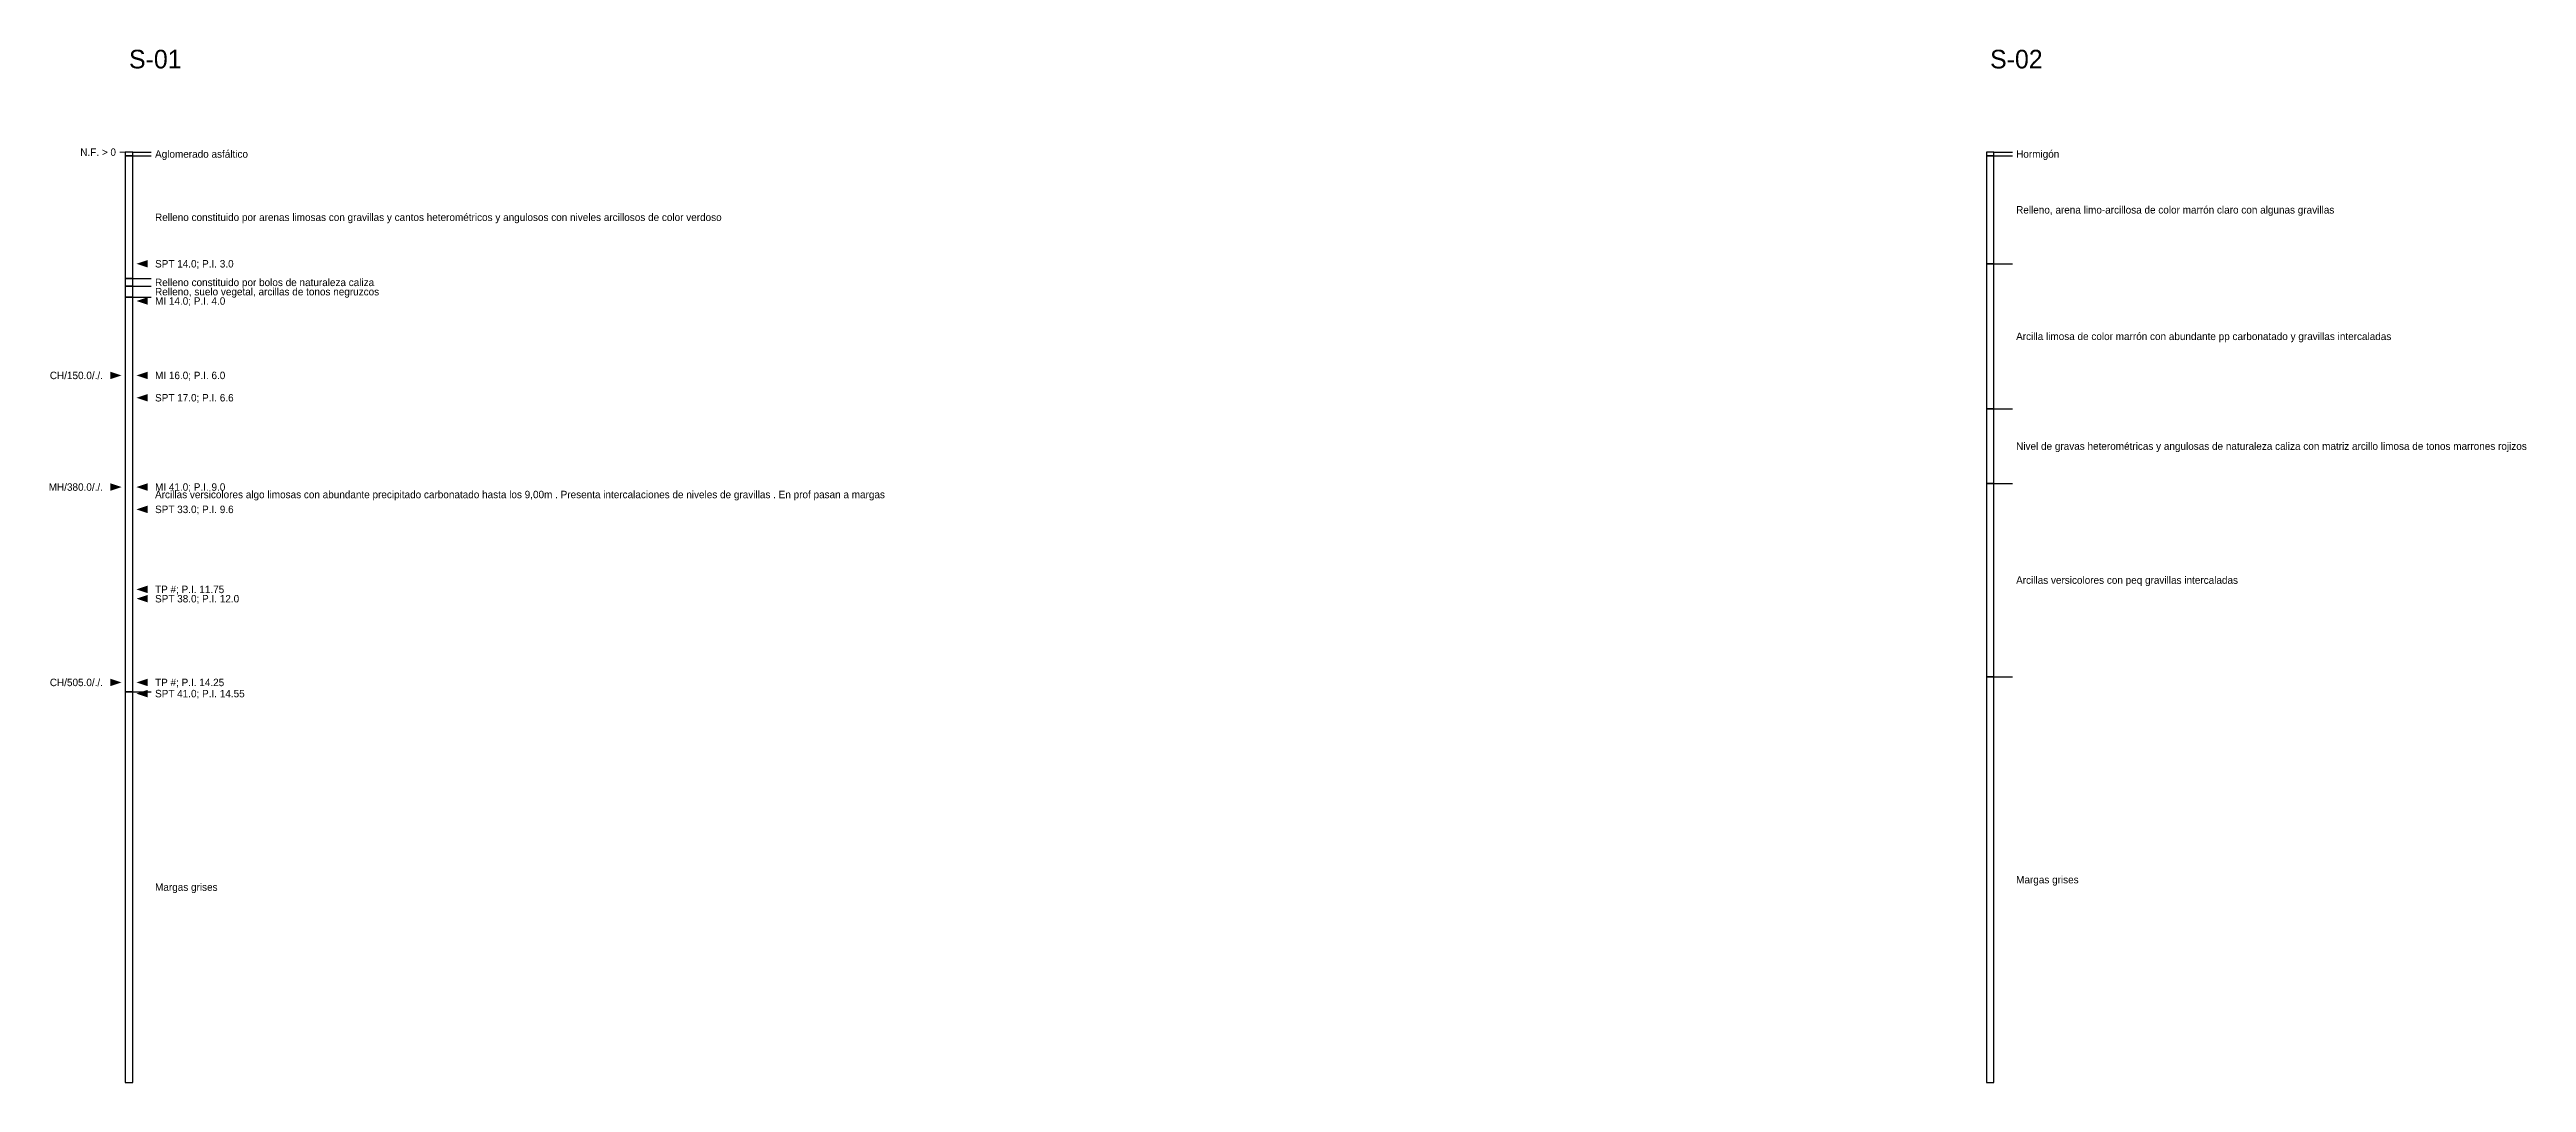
# Model space of a CAD drawing. Header units: metres. Extents: x -3 to 105, y -26 to 453.
# Drawn here: x -2.1 to 64.4, y 425 to 452.8 of the extents above; entities that cross this region are included whole.
import ezdxf
from ezdxf.enums import TextEntityAlignment as Align

# ---------------------------------------------------------------- set-up
doc = ezdxf.new("R2010")
doc.units = ezdxf.units.M

# ---------------------------------------------------------------- blocks, each defined once
blk = doc.blocks.new('S-01')
at = {"layer": '_CEM_lbl_capa_freatica', "color": 5}
blk.add_lwpolyline([(-0.25, 0, 0.025, 0.025, 0), (0.25, 0, 0.025, 0.025, 0)], format="xyseb", dxfattribs=at)
blk.add_lwpolyline([(-0.25, 0, 0.025, 0.025, 0), (0.25, 0, 0.025, 0.025, 0)], format="xyseb", dxfattribs=at)
blk.add_lwpolyline([(-0.25, 0, 0.025, 0.025, 0), (0.25, 0, 0.025, 0.025, 0)], format="xyseb", dxfattribs=at)
blk.add_lwpolyline([(-0.25, 0, 0.025, 0.025, 0), (0.25, 0, 0.025, 0.025, 0)], format="xyseb", dxfattribs=at)
blk.add_lwpolyline([(-0.25, 0, 0.025, 0.025, 0), (0.25, 0, 0.025, 0.025, 0)], format="xyseb", dxfattribs=at)
blk.add_lwpolyline([(-0.25, 0, 0.025, 0.025, 0), (0.25, 0, 0.025, 0.025, 0)], format="xyseb", dxfattribs=at)
blk.add_lwpolyline([(-0.25, 0, 0.025, 0.025, 0), (0.25, 0, 0.025, 0.025, 0)], format="xyseb", dxfattribs=at)
blk.add_lwpolyline([(-0.25, 0, 0.025, 0.025, 0), (0.25, 0, 0.025, 0.025, 0)], format="xyseb", dxfattribs=at)
blk.add_lwpolyline([(-0.25, 0, 0.025, 0.025, 0), (0.25, 0, 0.025, 0.025, 0)], format="xyseb", dxfattribs=at)
blk.add_lwpolyline([(-0.25, 0, 0.025, 0.025, 0), (0.25, 0, 0.025, 0.025, 0)], format="xyseb", dxfattribs=at)
at = {"layer": '_CEM_lbl_ensayos', "color": 7}
for points in [[(0.2, -3, 0, 0.2, 0), (0.5, -3, 0, 0.2, 0)], [(0.2, -4, 0, 0.2, 0), (0.5, -4, 0, 0.2, 0)], [(-0.2, -6, 0, 0.2, 0), (-0.5, -6, 0, 0.2, 0)], [(0.2, -6, 0, 0.2, 0), (0.5, -6, 0, 0.2, 0)], [(0.2, -6.6, 0, 0.2, 0), (0.5, -6.6, 0, 0.2, 0)], [(-0.2, -9, 0, 0.2, 0), (-0.5, -9, 0, 0.2, 0)], [(0.2, -9, 0, 0.2, 0), (0.5, -9, 0, 0.2, 0)], [(0.2, -9.6, 0, 0.2, 0), (0.5, -9.6, 0, 0.2, 0)], [(0.2, -11.75, 0, 0.2, 0), (0.5, -11.75, 0, 0.2, 0)], [(0.2, -12, 0, 0.2, 0), (0.5, -12, 0, 0.2, 0)], [(-0.2, -14.25, 0, 0.2, 0), (-0.5, -14.25, 0, 0.2, 0)], [(0.2, -14.25, 0, 0.2, 0), (0.5, -14.25, 0, 0.2, 0)], [(0.2, -14.55, 0, 0.2, 0), (0.5, -14.55, 0, 0.2, 0)]]:
    blk.add_lwpolyline(points, format="xyseb", dxfattribs=at)
at = {"layer": '_CEM_lbl_estratos', "color": 7}
for p, q in [((0.1, 0), (0.6, 0)), ((0.1, -0.1), (0.6, -0.1)), ((0.1, -3.4), (0.6, -3.4)), ((0.1, -3.6), (0.6, -3.6)), ((0.1, -3.9), (0.6, -3.9)), ((0.1, -14.5), (0.6, -14.5))]:
    blk.add_line(p, q, dxfattribs=at)
at = {"layer": '_CEM_sondeos', "color": 5}
for p, q in [((0, 0), (-0.1, 0)), ((-0.1, 0), (-0.1, -0.1)), ((0.1, 0), (0, 0)), ((0.1, -0.1), (0.1, 0)), ((-0.1, -0.1), (0.1, -0.1)), ((0, -0.1), (-0.1, -0.1)), ((-0.1, -0.1), (-0.1, -3.4)), ((0.1, -0.1), (0, -0.1)), ((0.1, -3.4), (0.1, -0.1)), ((-0.1, -3.4), (0.1, -3.4)), ((0, -3.4), (-0.1, -3.4)), ((-0.1, -3.4), (-0.1, -3.6)), ((-0.1, -3.6), (0.1, -3.6)), ((0, -3.6), (-0.1, -3.6)), ((-0.1, -3.6), (-0.1, -3.9)), ((-0.1, -3.9), (0.1, -3.9)), ((0, -3.9), (-0.1, -3.9)), ((-0.1, -3.9), (-0.1, -14.5)), ((0.1, -3.4), (0, -3.4)), ((0.1, -3.6), (0, -3.6)), ((0.1, -3.9), (0, -3.9)), ((0.1, -3.6), (0.1, -3.4)), ((0.1, -3.9), (0.1, -3.6)), ((0.1, -14.5), (0.1, -3.9)), ((-0.1, -14.5), (0.1, -14.5)), ((0, -14.5), (-0.1, -14.5)), ((-0.1, -14.5), (-0.1, -25)), ((0.1, -14.5), (0, -14.5)), ((0.1, -25), (0.1, -14.5)), ((-0.1, -25), (0.1, -25))]:
    blk.add_line(p, q, dxfattribs=at)
at = {"layer": '_CEM_lbl_capa_freatica', "color": 5}
blk.add_text('N.F. > 0', height=0.2, dxfattribs=at).set_placement((-0.35, 0), align=Align.MIDDLE_RIGHT)
blk.add_text('N.F. > 0', height=0.2, dxfattribs=at).set_placement((-0.35, 0), align=Align.MIDDLE_RIGHT)
blk.add_text('N.F. > 0', height=0.2, dxfattribs=at).set_placement((-0.35, 0), align=Align.MIDDLE_RIGHT)
blk.add_text('N.F. > 0', height=0.2, dxfattribs=at).set_placement((-0.35, 0), align=Align.MIDDLE_RIGHT)
blk.add_text('N.F. > 0', height=0.2, dxfattribs=at).set_placement((-0.35, 0), align=Align.MIDDLE_RIGHT)
blk.add_text('N.F. > 0', height=0.2, dxfattribs=at).set_placement((-0.35, 0), align=Align.MIDDLE_RIGHT)
blk.add_text('N.F. > 0', height=0.2, dxfattribs=at).set_placement((-0.35, 0), align=Align.MIDDLE_RIGHT)
blk.add_text('N.F. > 0', height=0.2, dxfattribs=at).set_placement((-0.35, 0), align=Align.MIDDLE_RIGHT)
blk.add_text('N.F. > 0', height=0.2, dxfattribs=at).set_placement((-0.35, 0), align=Align.MIDDLE_RIGHT)
blk.add_text('N.F. > 0', height=0.2, dxfattribs=at).set_placement((-0.35, 0), align=Align.MIDDLE_RIGHT)
at = {"layer": '_CEM_lbl_ensayos', "color": 7}
for s, p in [('SPT 14.0; P.I. 3.0', (0.7, -3)), ('MI 14.0; P.I. 4.0', (0.7, -4)), ('MI 16.0; P.I. 6.0', (0.7, -6)), ('SPT 17.0; P.I. 6.6', (0.7, -6.6)), ('MI 41.0; P.I. 9.0', (0.7, -9)), ('SPT 33.0; P.I. 9.6', (0.7, -9.6)), ('TP #; P.I. 11.75', (0.7, -11.75)), ('SPT 38.0; P.I. 12.0', (0.7, -12)), ('TP #; P.I. 14.25', (0.7, -14.25)), ('SPT 41.0; P.I. 14.55', (0.7, -14.55))]:
    blk.add_text(s, height=0.2, dxfattribs=at).set_placement(p, align=Align.MIDDLE_LEFT)
for s, p in [('CH/150.0/./.', (-0.7, -6)), ('MH/380.0/./.', (-0.7, -9)), ('CH/505.0/./.', (-0.7, -14.25))]:
    blk.add_text(s, height=0.2, dxfattribs=at).set_placement(p, align=Align.MIDDLE_RIGHT)
at = {"layer": '_CEM_lbl_estratos', "color": 7}
for s, p in [('Aglomerado asfáltico', (0.7, -0.05)), ('Relleno constituido por arenas limosas con gravillas y cantos heterométricos y angulosos con niveles arcillosos de color verdoso', (0.7, -1.75)), ('Relleno constituido por bolos de naturaleza caliza', (0.7, -3.5)), ('Relleno, suelo vegetal, arcillas de tonos negruzcos', (0.7, -3.75)), ('Arcillas versicolores algo limosas con abundante precipitado carbonatado hasta los 9,00m . Presenta intercalaciones de niveles de gravillas . En prof pasan a margas', (0.7, -9.2)), ('Margas grises', (0.7, -19.75))]:
    blk.add_text(s, height=0.2, dxfattribs=at).set_placement(p, align=Align.MIDDLE_LEFT)
at = {"layer": '_CEM_titulo', "color": 1}
blk.add_text('S-01', height=0.5, dxfattribs=at).set_placement((0, 2.5), align=Align.MIDDLE_LEFT)
blk = doc.blocks.new('S-02')
at = {"layer": '_CEM_lbl_estratos', "color": 7}
for p, q in [((0.1, 0), (0.6, 0)), ((0.1, -0.1), (0.6, -0.1)), ((0.1, -3), (0.6, -3)), ((0.1, -6.9), (0.6, -6.9)), ((0.1, -8.9), (0.6, -8.9)), ((0.1, -14.1), (0.6, -14.1))]:
    blk.add_line(p, q, dxfattribs=at)
at = {"layer": '_CEM_sondeos', "color": 5}
for p, q in [((0, 0), (-0.1, 0)), ((-0.1, 0), (-0.1, -0.1)), ((0.1, 0), (0, 0)), ((0.1, -0.1), (0.1, 0)), ((-0.1, -0.1), (0.1, -0.1)), ((0, -0.1), (-0.1, -0.1)), ((-0.1, -0.1), (-0.1, -3)), ((0.1, -0.1), (0, -0.1)), ((0.1, -3), (0.1, -0.1)), ((-0.1, -3), (0.1, -3)), ((0, -3), (-0.1, -3)), ((-0.1, -3), (-0.1, -6.9)), ((0.1, -3), (0, -3)), ((0.1, -6.9), (0.1, -3)), ((-0.1, -6.9), (0.1, -6.9)), ((0, -6.9), (-0.1, -6.9)), ((-0.1, -6.9), (-0.1, -8.9)), ((0.1, -6.9), (0, -6.9)), ((0.1, -8.9), (0.1, -6.9)), ((-0.1, -8.9), (0.1, -8.9)), ((0, -8.9), (-0.1, -8.9)), ((-0.1, -8.9), (-0.1, -14.1)), ((0.1, -8.9), (0, -8.9)), ((0.1, -14.1), (0.1, -8.9)), ((-0.1, -14.1), (0.1, -14.1)), ((0, -14.1), (-0.1, -14.1)), ((-0.1, -14.1), (-0.1, -25)), ((0.1, -14.1), (0, -14.1)), ((0.1, -25), (0.1, -14.1)), ((-0.1, -25), (0.1, -25))]:
    blk.add_line(p, q, dxfattribs=at)
at = {"layer": '_CEM_lbl_estratos', "color": 7}
for s, p in [('Hormigón', (0.7, -0.05)), ('Relleno, arena limo-arcillosa de color marrón claro con algunas gravillas', (0.7, -1.55)), ('Arcilla limosa de color marrón con abundante pp carbonatado y gravillas intercaladas', (0.7, -4.95)), ('Nivel de gravas heterométricas y angulosas de naturaleza caliza con matriz arcillo limosa de tonos marrones rojizos', (0.7, -7.9)), ('Arcillas versicolores con peq gravillas intercaladas', (0.7, -11.5)), ('Margas grises', (0.7, -19.55))]:
    blk.add_text(s, height=0.2, dxfattribs=at).set_placement(p, align=Align.MIDDLE_LEFT)
at = {"layer": '_CEM_titulo', "color": 1}
blk.add_text('S-02', height=0.5, dxfattribs=at).set_placement((0, 2.5), align=Align.MIDDLE_LEFT)

msp = doc.modelspace()

# ---------------------------------------------------------------- block references
at = {"layer": '_CEM_Sondeos'}
for name, p in [('S-01', (0, 450)), ('S-02', (50, 450))]:
    msp.add_blockref(name, p, dxfattribs=at)

doc.saveas('drawing.dxf')
